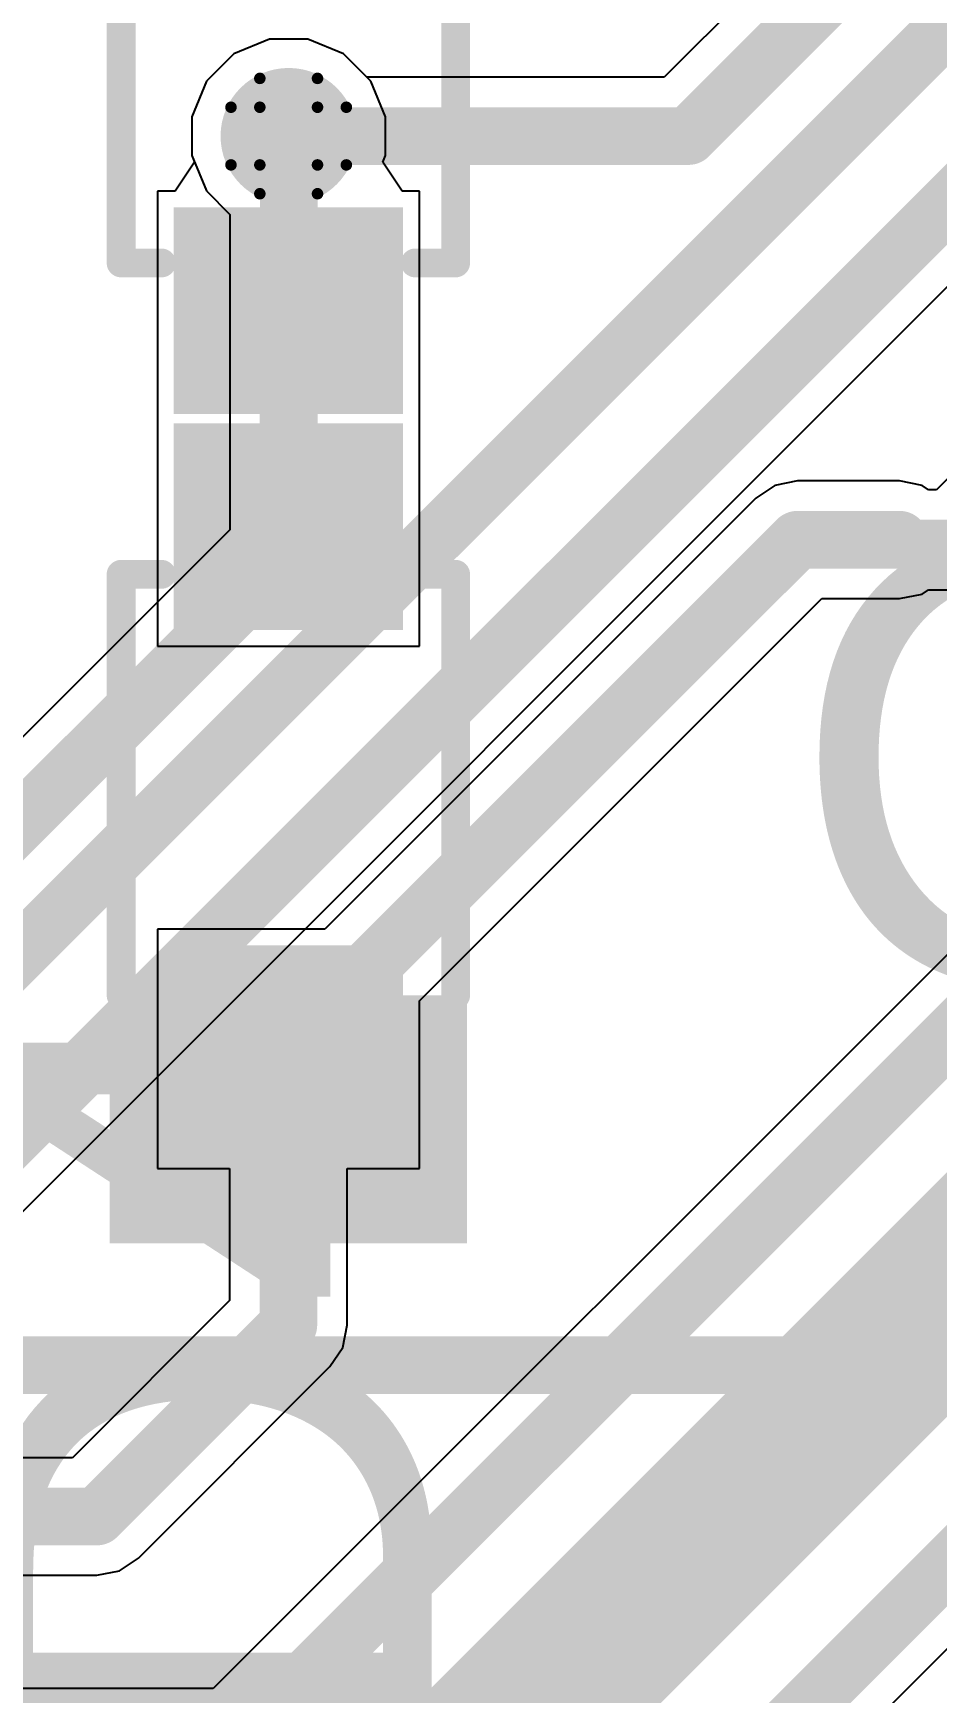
# Model space of a CAD drawing. Header units: inches. Extents: x -1 to 13, y -1.6 to 0.5.
# Drawn here: x 2.2206 to 2.3772, y -1.1206 to -0.8328 of the extents above; entities that cross this region are included whole.
import ezdxf

# ---------------------------------------------------------------- set-up
doc = ezdxf.new("R2010")
doc.units = ezdxf.units.IN
doc.header["$MEASUREMENT"] = 0
for name, color, linetype in [('Bottom Layer', 5, 'Continuous'), ('Bottom Solder', 6, 'Continuous'), ('Dimensions', 6, 'Continuous'), ('Drill Drawing', 1, 'Continuous'), ('Multi-Layer', 9, 'Continuous'), ('Pad Holes', 156, 'Continuous'), ('Top Layer', 1, 'Continuous'), ('Top Overlay', 2, 'Continuous'), ('Top Paste', 8, 'Continuous'), ('Top Solder', 216, 'Continuous'), ('Via Holes', 16, 'Continuous')]:
    doc.layers.add(name, color=color, linetype=linetype)
doc.styles.add('Arial', font='', dxfattribs={"height": 0.2})
doc.styles.get('Arial').set_extended_font_data('Arial')

# ---------------------------------------------------------------- blocks, each defined once
blk = doc.blocks.new('SPACER_6')
at = {"layer": 'Bottom Layer'}
h = blk.add_hatch(color=5, dxfattribs=at)
edge = h.paths.add_edge_path()
edge.add_arc((0, 0), 0.1181102, 0, 360)
at = {"layer": 'Bottom Solder'}
h = blk.add_hatch(color=6, dxfattribs=at)
edge = h.paths.add_edge_path()
edge.add_arc((0, 0), 0.1221102, 0, 360)
at = {"layer": 'Multi-Layer'}
h = blk.add_hatch(color=9, dxfattribs=at)
edge = h.paths.add_edge_path()
edge.add_arc((0, 0), 0.1181102, 0, 360)
at = {"layer": 'Pad Holes'}
h = blk.add_hatch(color=7, dxfattribs=at)
edge = h.paths.add_edge_path()
edge.add_arc((0, 0), 0.0728346, 0, 360)
at = {"layer": 'Top Layer'}
h = blk.add_hatch(color=1, dxfattribs=at)
edge = h.paths.add_edge_path()
edge.add_arc((0, 0), 0.1181102, 0, 360)
at = {"layer": 'Top Solder'}
h = blk.add_hatch(color=216, dxfattribs=at)
edge = h.paths.add_edge_path()
edge.add_arc((0, 0), 0.1221102, 0, 360)
blk = doc.blocks.new('SOD_323_59')
at = {"layer": 'Top Layer'}
for points in [[(-0.02952755, -0.01771655), (-0.06102365, -0.01771655), (-0.06102365, 0.01771655), (-0.02952755, 0.01771655)], [(0.06102365, -0.01771655), (0.02952755, -0.01771655), (0.02952755, 0.01771655), (0.06102365, 0.01771655)]]:
    blk.add_hatch(color=1, dxfattribs=at).paths.add_polyline_path(points)
at = {"layer": 'Top Overlay'}
for points in [[(-0.079, 0.019), (-0.036, 0.019), (-0.036, 0.031), (-0.079, 0.031)], [(-0.079, -0.02), (-0.062, -0.02), (-0.062, 0.02), (-0.079, 0.02)], [(-0.079, -0.031), (-0.036, -0.031), (-0.036, -0.019), (-0.079, -0.019)]]:
    blk.add_hatch(color=2, dxfattribs=at).paths.add_polyline_path(points)
at = {"layer": 'Top Paste'}
for points in [[(-0.02952755, -0.01771655), (-0.06102365, -0.01771655), (-0.06102365, 0.01771655), (-0.02952755, 0.01771655)], [(0.06102365, -0.01771655), (0.02952755, -0.01771655), (0.02952755, 0.01771655), (0.06102365, 0.01771655)]]:
    blk.add_hatch(color=8, dxfattribs=at).paths.add_polyline_path(points)
at = {"layer": 'Top Solder'}
for points in [[(-0.02736215, -0.01988195), (-0.06318905, -0.01988195), (-0.06318905, 0.01988195), (-0.02736215, 0.01988195)], [(0.06318905, -0.01988195), (0.02736215, -0.01988195), (0.02736215, 0.01988195), (0.06318905, 0.01988195)]]:
    blk.add_hatch(color=216, dxfattribs=at).paths.add_polyline_path(points)
at = {"layer": 'Top Overlay', "const_width": 0.005}
for points in [[(-0.036, 0.029), (0.037, 0.029)], [(0.037, 0.029), (0.037, 0.022)], [(0.037, -0.022), (0.037, -0.029)], [(-0.036, -0.029), (0.037, -0.029)]]:
    blk.add_lwpolyline(points, dxfattribs=at)
at = {"layer": 'Top Overlay', "const_width": 0.0025}
for points in [[(-0.03725, 0.029, 1), (-0.03475, 0.029, 1)], [(0.03575, 0.029, 1), (0.03825, 0.029, 1)], [(0.03575, 0.029, 1), (0.03825, 0.029, 1)], [(0.03575, 0.022, 1), (0.03825, 0.022, 1)], [(0.03575, -0.022, 1), (0.03825, -0.022, 1)], [(-0.03725, -0.029, 1), (-0.03475, -0.029, 1)], [(0.03575, -0.029, 1), (0.03825, -0.029, 1)], [(0.03575, -0.029, 1), (0.03825, -0.029, 1)]]:
    blk.add_lwpolyline(points, format="xyb", close=True, dxfattribs=at)
blk = doc.blocks.new('SOD_323_60')
at = {"layer": 'Top Layer'}
for points in [[(-0.02952755, -0.01771655), (-0.06102365, -0.01771655), (-0.06102365, 0.01771655), (-0.02952755, 0.01771655)], [(0.06102365, -0.01771655), (0.02952755, -0.01771655), (0.02952755, 0.01771655), (0.06102365, 0.01771655)]]:
    blk.add_hatch(color=1, dxfattribs=at).paths.add_polyline_path(points)
at = {"layer": 'Top Overlay'}
for points in [[(-0.079, 0.019), (-0.036, 0.019), (-0.036, 0.031), (-0.079, 0.031)], [(-0.079, -0.02), (-0.062, -0.02), (-0.062, 0.02), (-0.079, 0.02)], [(-0.079, -0.031), (-0.036, -0.031), (-0.036, -0.019), (-0.079, -0.019)]]:
    blk.add_hatch(color=2, dxfattribs=at).paths.add_polyline_path(points)
at = {"layer": 'Top Paste'}
for points in [[(-0.02952755, -0.01771655), (-0.06102365, -0.01771655), (-0.06102365, 0.01771655), (-0.02952755, 0.01771655)], [(0.06102365, -0.01771655), (0.02952755, -0.01771655), (0.02952755, 0.01771655), (0.06102365, 0.01771655)]]:
    blk.add_hatch(color=8, dxfattribs=at).paths.add_polyline_path(points)
at = {"layer": 'Top Solder'}
for points in [[(-0.02736215, -0.01988195), (-0.06318905, -0.01988195), (-0.06318905, 0.01988195), (-0.02736215, 0.01988195)], [(0.06318905, -0.01988195), (0.02736215, -0.01988195), (0.02736215, 0.01988195), (0.06318905, 0.01988195)]]:
    blk.add_hatch(color=216, dxfattribs=at).paths.add_polyline_path(points)
at = {"layer": 'Top Overlay', "const_width": 0.005}
for points in [[(0.037, 0.029), (-0.036, 0.029)], [(0.037, 0.022), (0.037, 0.029)], [(0.037, -0.029), (0.037, -0.022)], [(0.037, -0.029), (-0.036, -0.029)]]:
    blk.add_lwpolyline(points, dxfattribs=at)
at = {"layer": 'Top Overlay', "const_width": 0.0025}
for points in [[(-0.03725, 0.029, 1), (-0.03475, 0.029, 1)], [(0.03575, 0.029, 1), (0.03825, 0.029, 1)], [(0.03575, 0.029, 1), (0.03825, 0.029, 1)], [(0.03575, 0.022, 1), (0.03825, 0.022, 1)], [(0.03575, -0.022, 1), (0.03825, -0.022, 1)], [(-0.03725, -0.029, 1), (-0.03475, -0.029, 1)], [(0.03575, -0.029, 1), (0.03825, -0.029, 1)], [(0.03575, -0.029, 1), (0.03825, -0.029, 1)]]:
    blk.add_lwpolyline(points, format="xyb", close=True, dxfattribs=at)

msp = doc.modelspace()

# ---------------------------------------------------------------- hatches: boundary and pattern name
at = {"layer": 'Bottom Layer'}
h = msp.add_hatch(color=5, dxfattribs=at)
edge = h.paths.add_edge_path()
edge.add_arc((2.2648521, -0.85061), 0.011811, 0, 360)
at = {"layer": 'Top Layer'}
h = msp.add_hatch(color=1, dxfattribs=at)
edge = h.paths.add_edge_path()
edge.add_arc((2.2648521, -0.85061), 0.011811, 0, 360)
at = {"layer": 'Via Holes'}
h = msp.add_hatch(color=7, dxfattribs=at)
edge = h.paths.add_edge_path()
edge.add_arc((2.2648521, -0.85061), 0.0059055, 0, 360)

# ---------------------------------------------------------------- linework, layer by layer
at = {"layer": 'Bottom Layer'}
for p, q in [((2.4401151, -0.7302439), (2.3299449, -0.8404141)), ((2.1186264, -1.1372096), (2.435178, -0.820658)), ((2.2615082, -0.833799), (2.2553295, -0.8363584)), ((2.268196, -0.833799), (2.2615082, -0.833799)), ((2.2743747, -0.8363584), (2.268196, -0.833799)), ((2.2553295, -0.8363584), (2.2506005, -0.8410874)), ((2.2784304, -0.8404141), (2.2743747, -0.8363584)), ((2.2506005, -0.8410874), (2.2480411, -0.8472661)), ((2.3299449, -0.8404141), (2.2784304, -0.8404141)), ((2.2480411, -0.8472661), (2.2480411, -0.8539539)), ((2.2480411, -0.8539539), (2.2506005, -0.8601326)), ((2.2506005, -0.8601326), (2.2546562, -0.8641883)), ((2.2546562, -0.8641883), (2.2546562, -0.9188854)), ((2.2546562, -0.9188854), (2.1845922, -0.9889494))]:
    msp.add_line(p, q, dxfattribs=at)
at = {"layer": 'Bottom Layer', "const_width": 0.01}
for points in [[(2.1023825, -1.108189), (2.551, -0.6595715)], [(2.1114168, -1.13), (2.5389229, -0.7024939)], [(2.3341682, -0.85061), (2.450311, -0.7344672)], [(2.2648521, -0.9231087), (2.2648521, -0.85061)], [(2.2648521, -0.85061), (2.3341682, -0.85061)], [(2.0979608, -1.09), (2.2648521, -0.9231087)]]:
    msp.add_lwpolyline(points, dxfattribs=at)
at = {"layer": 'Bottom Layer', "const_width": 0.005}
for points in [[(2.2623521, -0.85061, 1), (2.2673521, -0.85061, 1)], [(2.2623521, -0.85061, 1), (2.2673521, -0.85061, 1)], [(2.3316682, -0.85061, 1), (2.3366682, -0.85061, 1)], [(2.3316682, -0.85061, 1), (2.3366682, -0.85061, 1)], [(2.2623521, -0.9231087, 1), (2.2673521, -0.9231087, 1)], [(2.2623521, -0.9231087, 1), (2.2673521, -0.9231087, 1)]]:
    msp.add_lwpolyline(points, format="xyb", close=True, dxfattribs=at)
at = {"layer": 'Dimensions', "const_width": 0.01}
msp.add_lwpolyline([(1.5118945, -1.0637402), (2.42, -1.0637402)], dxfattribs=at)
at = {"layer": 'Drill Drawing', "const_width": 0.002}
for points in [[(2.2598521, -0.84561), (2.2598521, -0.84061)], [(2.2598521, -0.84061), (2.2698521, -0.84061)], [(2.2698521, -0.84561), (2.2698521, -0.84061)], [(2.2548521, -0.85561), (2.2548521, -0.84561)], [(2.2548521, -0.84561), (2.2598521, -0.84561)], [(2.2698521, -0.84561), (2.2748521, -0.84561)], [(2.2748521, -0.85561), (2.2748521, -0.84561)], [(2.2548521, -0.85561), (2.2598521, -0.85561)], [(2.2598521, -0.86061), (2.2598521, -0.85561)], [(2.2698521, -0.85561), (2.2748521, -0.85561)], [(2.2698521, -0.86061), (2.2698521, -0.85561)], [(2.2598521, -0.86061), (2.2698521, -0.86061)]]:
    msp.add_lwpolyline(points, dxfattribs=at)
at = {"layer": 'Drill Drawing', "const_width": 0.001}
for points in [[(2.2593521, -0.84061, 1), (2.2603521, -0.84061, 1)], [(2.2593521, -0.84061, 1), (2.2603521, -0.84061, 1)], [(2.2693521, -0.84061, 1), (2.2703521, -0.84061, 1)], [(2.2693521, -0.84061, 1), (2.2703521, -0.84061, 1)], [(2.2543521, -0.84561, 1), (2.2553521, -0.84561, 1)], [(2.2543521, -0.84561, 1), (2.2553521, -0.84561, 1)], [(2.2593521, -0.84561, 1), (2.2603521, -0.84561, 1)], [(2.2593521, -0.84561, 1), (2.2603521, -0.84561, 1)], [(2.2693521, -0.84561, 1), (2.2703521, -0.84561, 1)], [(2.2693521, -0.84561, 1), (2.2703521, -0.84561, 1)], [(2.2743521, -0.84561, 1), (2.2753521, -0.84561, 1)], [(2.2743521, -0.84561, 1), (2.2753521, -0.84561, 1)], [(2.2543521, -0.85561, 1), (2.2553521, -0.85561, 1)], [(2.2543521, -0.85561, 1), (2.2553521, -0.85561, 1)], [(2.2593521, -0.85561, 1), (2.2603521, -0.85561, 1)], [(2.2593521, -0.85561, 1), (2.2603521, -0.85561, 1)], [(2.2693521, -0.85561, 1), (2.2703521, -0.85561, 1)], [(2.2693521, -0.85561, 1), (2.2703521, -0.85561, 1)], [(2.2743521, -0.85561, 1), (2.2753521, -0.85561, 1)], [(2.2743521, -0.85561, 1), (2.2753521, -0.85561, 1)], [(2.2593521, -0.86061, 1), (2.2603521, -0.86061, 1)], [(2.2593521, -0.86061, 1), (2.2603521, -0.86061, 1)], [(2.2693521, -0.86061, 1), (2.2703521, -0.86061, 1)], [(2.2693521, -0.86061, 1), (2.2703521, -0.86061, 1)]]:
    msp.add_lwpolyline(points, format="xyb", close=True, dxfattribs=at)
at = {"layer": 'Top Layer'}
for p, q in [((2.2615082, -0.833799), (2.2553295, -0.8363584)), ((2.268196, -0.833799), (2.2615082, -0.833799)), ((2.2743747, -0.8363584), (2.268196, -0.833799)), ((2.2553295, -0.8363584), (2.2506005, -0.8410874)), ((2.2791037, -0.8410874), (2.2743747, -0.8363584)), ((2.2506005, -0.8410874), (2.2480411, -0.8472661)), ((2.2816631, -0.8472661), (2.2791037, -0.8410874)), ((2.2480411, -0.8472661), (2.2480411, -0.8539539)), ((2.2816631, -0.8539539), (2.2816631, -0.8472661)), ((2.2480411, -0.8539539), (2.2485314, -0.8551375)), ((2.2811728, -0.8551375), (2.2816631, -0.8539539)), ((2.2485314, -0.8551375), (2.2451905, -0.8601376)), ((2.2845137, -0.8601376), (2.2811728, -0.8551375)), ((2.2451905, -0.8601376), (2.2420835, -0.8601376)), ((2.2420835, -0.8601376), (2.2420835, -0.9016336)), ((2.2875165, -0.8601376), (2.2845137, -0.8601376)), ((2.2875165, -0.9016336), (2.2875165, -0.8601376)), ((2.4096463, -0.8794818), (2.3771847, -0.9119435)), ((2.2420835, -0.9016336), (2.2420835, -0.9390824)), ((2.2875165, -0.9390824), (2.2875165, -0.9016336)), ((2.3491738, -0.9111902), (2.345866, -0.9134004)), ((2.3530756, -0.9104141), (2.3491738, -0.9111902)), ((2.3707744, -0.9104141), (2.3530756, -0.9104141)), ((2.3746762, -0.9111902), (2.3707744, -0.9104141)), ((2.3758036, -0.9119435), (2.3746762, -0.9111902)), ((2.3771847, -0.9119435), (2.3758036, -0.9119435)), ((2.345866, -0.9134004), (2.2711288, -0.9881376)), ((2.3746762, -0.9300298), (2.3758036, -0.9292765)), ((2.3758036, -0.9292765), (2.3807744, -0.9292765)), ((2.2875165, -1.0005883), (2.3572989, -0.9308059)), ((2.3572989, -0.9308059), (2.3707744, -0.9308059)), ((2.3707744, -0.9308059), (2.3746762, -0.9300298)), ((2.2420835, -0.9390824), (2.2875165, -0.9390824)), ((2.4309796, -0.94061), (2.2517855, -1.1198041)), ((2.2711288, -0.9881376), (2.2420835, -0.9881376)), ((2.2420835, -0.9881376), (2.2420835, -1.0296336)), ((2.2875165, -1.0296336), (2.2875165, -1.0005883)), ((2.2420835, -1.0296336), (2.2546041, -1.0296336)), ((2.2546041, -1.0296336), (2.2546041, -1.052569)), ((2.2749959, -1.0567923), (2.2749959, -1.0296336)), ((2.2749959, -1.0296336), (2.2875165, -1.0296336)), ((2.2546041, -1.052569), (2.227369, -1.0798041)), ((2.2742198, -1.0606941), (2.2749959, -1.0567923)), ((2.2720096, -1.0640019), (2.2742198, -1.0606941)), ((2.2388019, -1.0972096), (2.2720096, -1.0640019)), ((2.2817262, -1.2102096), (2.4208543, -1.0710815)), ((2.227369, -1.0798041), (1.2364832, -1.0798041)), ((2.2354941, -1.0994198), (2.2388019, -1.0972096)), ((1.5546694, -1.1001959), (2.2315923, -1.1001959)), ((2.2315923, -1.1001959), (2.2354941, -1.0994198)), ((2.2817262, -1.2102096), (2.3898258, -1.10211)), ((2.2517855, -1.1198041), (1.7864192, -1.1198041))]:
    msp.add_line(p, q, dxfattribs=at)
for points, const_width in [([(2.2648, -0.8506621), (2.2648521, -0.8507142)], 0.01), ([(2.2648521, -0.8808335), (2.2648521, -0.8507142)], 0.01), ([(2.2648, -0.8808856), (2.2648521, -0.8808335)], 0.01), ([(2.2648, -0.9183344), (2.2648, -0.8808856)], 0.01), ([(2.2775166, -0.996169), (2.3530756, -0.92061)], 0.01), ([(2.3530756, -0.92061), (2.3707744, -0.92061)], 0.01), ([(2.3707744, -0.92061), (2.3807744, -0.92061)], 0.007), ([(2.2560088, -1.13), (2.4438, -0.9422088)], 0.01), ([(2.2775166, -0.9981375), (2.2775166, -0.996169)], 0.01), ([(2.2667685, -1.0088856), (2.2775166, -0.9981375)], 0.01), ([(2.2550166, -1.1755), (2.4169066, -1.01361)], 0.03), ([(2.2648, -1.0567923), (2.2648, -1.0088856)], 0.01), ([(2.2648, -1.0088856), (2.2667685, -1.0088856)], 0.01), ([(2.2315923, -1.09), (2.2648, -1.0567923)], 0.01), ([(2.2745166, -1.203), (2.416631, -1.0608856)], 0.01), ([(1.2322599, -1.09), (2.2315923, -1.09)], 0.01)]:
    msp.add_lwpolyline(points, dxfattribs=dict(at, const_width=const_width))
for points, const_width in [([(2.2623, -0.8506621, 1), (2.2673, -0.8506621, 1)], 0.005), ([(2.2623521, -0.8507142, 1), (2.2673521, -0.8507142, 1)], 0.005), ([(2.2623521, -0.8507142, 1), (2.2673521, -0.8507142, 1)], 0.005), ([(2.2623, -0.8808856, 1), (2.2673, -0.8808856, 1)], 0.005), ([(2.2623, -0.8808856, 1), (2.2673, -0.8808856, 1)], 0.005), ([(2.2623521, -0.8808335, 1), (2.2673521, -0.8808335, 1)], 0.005), ([(2.2623521, -0.8808335, 1), (2.2673521, -0.8808335, 1)], 0.005), ([(2.2623, -0.9183344, 1), (2.2673, -0.9183344, 1)], 0.005), ([(2.3505756, -0.92061, 1), (2.3555756, -0.92061, 1)], 0.005), ([(2.3505756, -0.92061, 1), (2.3555756, -0.92061, 1)], 0.005), ([(2.3682744, -0.92061, 1), (2.3732744, -0.92061, 1)], 0.005), ([(2.3690244, -0.92061, 1), (2.3725244, -0.92061, 1)], 0.0035), ([(2.2750166, -0.996169, 1), (2.2800166, -0.996169, 1)], 0.005), ([(2.2750166, -0.996169, 1), (2.2800166, -0.996169, 1)], 0.005), ([(2.2750166, -0.9981375, 1), (2.2800166, -0.9981375, 1)], 0.005), ([(2.2750166, -0.9981375, 1), (2.2800166, -0.9981375, 1)], 0.005), ([(2.2623, -1.0088856, 1), (2.2673, -1.0088856, 1)], 0.005), ([(2.2623, -1.0088856, 1), (2.2673, -1.0088856, 1)], 0.005), ([(2.2642685, -1.0088856, 1), (2.2692685, -1.0088856, 1)], 0.005), ([(2.2642685, -1.0088856, 1), (2.2692685, -1.0088856, 1)], 0.005), ([(2.2623, -1.0567923, 1), (2.2673, -1.0567923, 1)], 0.005), ([(2.2623, -1.0567923, 1), (2.2673, -1.0567923, 1)], 0.005), ([(2.2290923, -1.09, 1), (2.2340923, -1.09, 1)], 0.005), ([(2.2290923, -1.09, 1), (2.2340923, -1.09, 1)], 0.005)]:
    msp.add_lwpolyline(points, format="xyb", close=True, dxfattribs=dict(at, const_width=const_width))

# ---------------------------------------------------------------- block references
for name, p, rotation in [('SOD_323_60', (2.2648, -0.83561), 270), ('SOD_323_59', (2.2648, -0.96361), 90)]:
    msp.add_blockref(name, p, dxfattribs=dict(rotation=rotation))
msp.add_blockref('SPACER_6', (2.4606299, -1.2204724))

# ---------------------------------------------------------------- texts
at = {"layer": 'Top Overlay', "style": 'Arial'}
msp.add_text('C18', height=0.0775, dxfattribs=at).set_placement((2.3513789, -0.9973779))
msp.add_text('D4', height=0.0775, rotation=90, dxfattribs=at).set_placement((2.2896346, -1.1325646))

doc.saveas('drawing.dxf')
